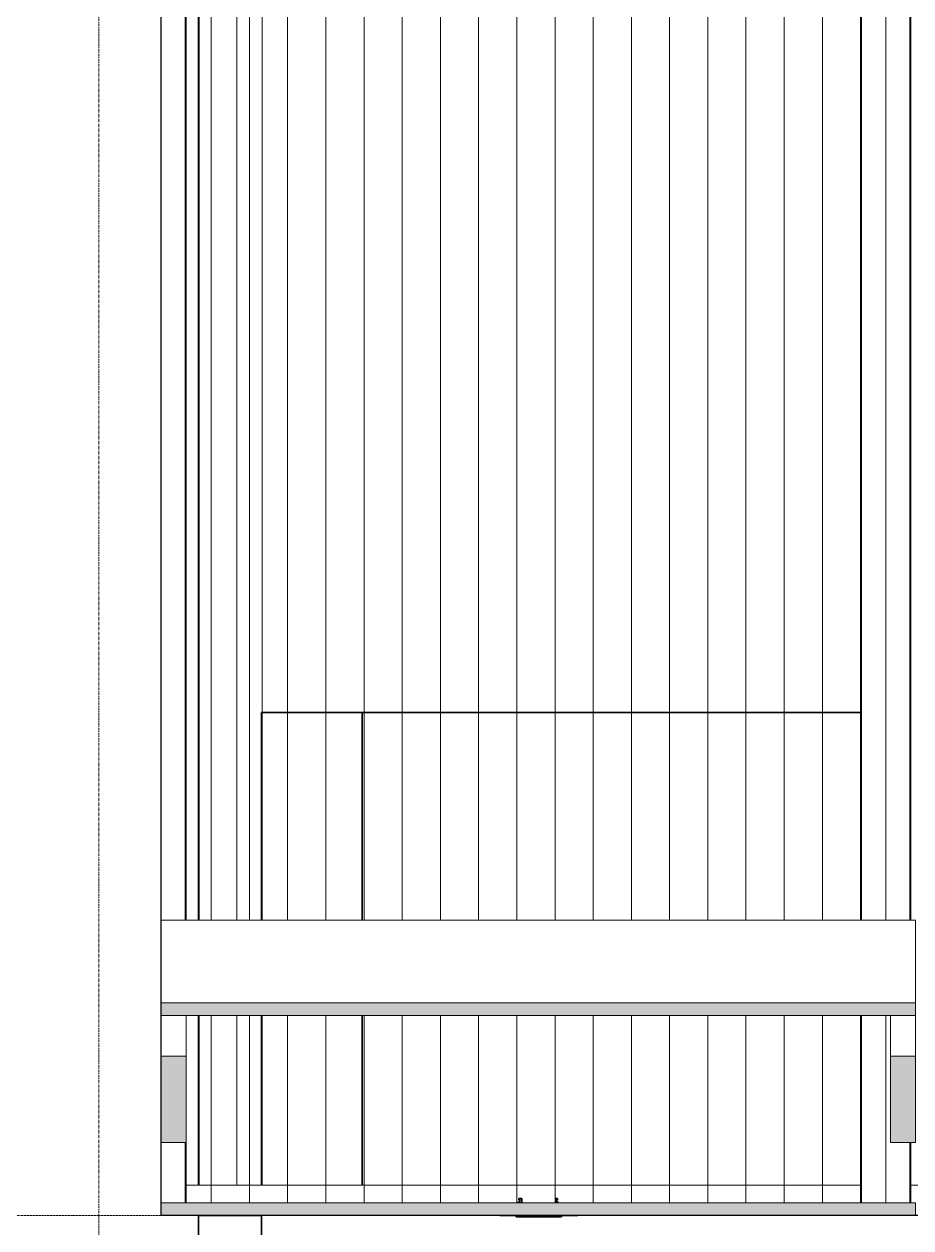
# Model space of a CAD drawing. Header units: millimetres. Extents: x -153298 to 620751, y -313239 to 250031.
# Drawn here: x 88296 to 90058, y -290922 to -288528 of the extents above; entities that cross this region are included whole.
import ezdxf

# ---------------------------------------------------------------- set-up
doc = ezdxf.new("R2010")
doc.units = ezdxf.units.MM
doc.linetypes.add('DPA_Grid _ Level 100', pattern=[10, 5.5, -1.6, 1.3, -1.6])
doc.linetypes.add('DPA_Hidden 50', pattern=[3, 2, -1])
for name, color, linetype, lineweight in [('A-DETL', 1, 'Continuous', 70), ('A-GENM', 1, 'Continuous', 9), ('A-GLAZ-CURT', 2, 'Continuous', 9), ('E-LITE-EQPM', 2, 'Continuous', 35), ('I-WALL-E', 2, 'Continuous', 35), ('S-GRID', 1, 'Continuous', 0), ('WALL-E', 2, 'Continuous', 35)]:
    doc.layers.add(name, color=color, linetype=linetype, lineweight=lineweight)

# ---------------------------------------------------------------- blocks, each defined once
blk = doc.blocks.new('DPA_CP_Entrance Louver Grill Vertical Z - Louver Grill Vertical Z-V5-2120-01 ENTRANCE 1 SECTION A')
at = {"layer": 'A-GLAZ-CURT', "color": 135}
for p, q in [((-893241.8, 111695.1), (-893241.8, 106137.3)), ((-893241.8, 111695.1), (-893241.8, 106137.3)), ((-893241.8, 106137.3), (-893241.8, 111695.1)), ((-893241.8, 106137.3), (-893241.8, 111695.1)), ((-893193.8, 106137.3), (-893193.8, 111695.1)), ((-893193.8, 106137.3), (-893193.8, 111695.1)), ((-893191.8, 106137.3), (-893191.8, 111695.1)), ((-893191.8, 111695.1), (-893191.8, 106137.3)), ((-893191.8, 106137.3), (-893191.8, 111695.1)), ((-893191.8, 111695.1), (-893191.8, 106137.3)), ((-893241.8, 105947.7), (-893241.8, 105575)), ((-893241.8, 105947.7), (-893241.8, 105575)), ((-893241.8, 105575), (-893241.8, 105947.7)), ((-893241.8, 105575), (-893241.8, 105947.7)), ((-893193.8, 105575), (-893193.8, 105695)), ((-893193.8, 105575), (-893193.8, 105695)), ((-893191.8, 105610), (-893191.8, 105695)), ((-893191.8, 105695), (-893191.8, 105610)), ((-893191.8, 105575), (-893191.8, 105695)), ((-893191.8, 105695), (-893191.8, 105575)), ((-893241.8, 105575), (-893241.8, 105610)), ((-893241.8, 105610), (-893241.8, 105575)), ((-893191.8, 105610), (-891851.3, 105610)), ((-893191.8, 105610), (-891851.3, 105610)), ((-893191.8, 105550), (-893241.8, 105550)), ((-893241.8, 105550), (-893191.8, 105550)), ((-893193.8, 105550), (-893241.8, 105550)), ((-893241.8, 105550), (-893191.8, 105550)), ((-892457.4, 105550), (-893241.8, 105550)), ((-893241.8, 105550), (-892457.4, 105550)), ((-893191.8, 105550), (-893193.8, 105550))]:
    blk.add_line(p, q, dxfattribs=at)
blk = doc.blocks.new('DPA_CP_Entrance Louver Grill Vertical Z - Louver Grill Vertical Z-18397856-2120-01 ENTRANCE 1 SECTION A')
at = {"layer": 'A-GLAZ-CURT', "color": 135}
for p, q in [((-894608.4, 113895.1), (-894608.4, 106137.3)), ((-894608.4, 113895.1), (-894608.4, 106137.3)), ((-894606.4, 106137.3), (-894606.4, 113895.1)), ((-894606.4, 113895.1), (-894606.4, 106137.3)), ((-894606.4, 106137.3), (-894606.4, 113895.1)), ((-894606.4, 113895.1), (-894606.4, 106137.3)), ((-894531.4, 106137.3), (-894531.4, 113895.1)), ((-894531.4, 113895.1), (-894531.4, 106137.3)), ((-894531.4, 106137.3), (-894531.4, 113895.1)), ((-894531.4, 113895.1), (-894531.4, 106137.3)), ((-894481.4, 113895.1), (-894481.4, 106137.3)), ((-894481.4, 113150), (-894481.4, 106550)), ((-894481.4, 113150), (-894481.4, 106550)), ((-894481.4, 113150), (-894481.4, 106550)), ((-894608.4, 105947.7), (-894608.4, 105610)), ((-894608.4, 105947.7), (-894608.4, 105610)), ((-894606.4, 105610), (-894606.4, 105947.7)), ((-894606.4, 105947.7), (-894606.4, 105610)), ((-894606.4, 105610), (-894606.4, 105947.7)), ((-894606.4, 105947.7), (-894606.4, 105610)), ((-894531.4, 105610), (-894531.4, 105947.7)), ((-894531.4, 105947.7), (-894531.4, 105610)), ((-894531.4, 105610), (-894531.4, 105947.7)), ((-894531.4, 105947.7), (-894531.4, 105610)), ((-894481.4, 105947.7), (-894481.4, 105610)), ((-894606.4, 105610), (-894531.4, 105610)), ((-894531.4, 105610), (-894606.4, 105610)), ((-894606.4, 105550), (-894681.4, 105550)), ((-894681.4, 105550), (-894608.4, 105550)), ((-894608.4, 105550), (-894681.4, 105550)), ((-894681.4, 105550), (-894606.4, 105550)), ((-894608.4, 105550), (-894606.4, 105550)), ((-894606.4, 105550), (-894608.4, 105550)), ((-894531.4, 105550), (-894606.4, 105550)), ((-894606.4, 105550), (-894531.4, 105550)), ((-894531.4, 105550), (-894482.4, 105550)), ((-894481.4, 105550), (-894531.4, 105550)), ((-894531.4, 105550), (-894482.4, 105550)), ((-894482.4, 105550), (-894531.4, 105550))]:
    blk.add_line(p, q, dxfattribs=at)
blk = doc.blocks.new('DPA_CP_Entrance Louver Grill Vertical Z - Louver Grill Vertical Z-V11-2120-01 ENTRANCE 1 SECTION A')
at = {"layer": 'A-GLAZ-CURT', "color": 135}
for p, q in [((-894606.4, 106137.3), (-894606.4, 113895.1)), ((-894606.4, 113895.1), (-894606.4, 106137.3)), ((-894606.4, 106137.3), (-894606.4, 113895.1)), ((-894606.4, 113895.1), (-894606.4, 106137.3)), ((-894531.4, 106137.3), (-894531.4, 113895.1)), ((-894531.4, 113895.1), (-894531.4, 106137.3)), ((-894531.4, 106137.3), (-894531.4, 113895.1)), ((-894531.4, 113895.1), (-894531.4, 106137.3)), ((-894481.4, 113150), (-894481.4, 106550)), ((-894481.4, 113150), (-894481.4, 106550)), ((-894606.4, 105610), (-894606.4, 105947.7)), ((-894606.4, 105947.7), (-894606.4, 105610)), ((-894606.4, 105610), (-894606.4, 105947.7)), ((-894606.4, 105947.7), (-894606.4, 105610)), ((-894531.4, 105610), (-894531.4, 105947.7)), ((-894531.4, 105947.7), (-894531.4, 105610)), ((-894531.4, 105610), (-894531.4, 105947.7)), ((-894531.4, 105947.7), (-894531.4, 105610)), ((-894606.4, 105610), (-894531.4, 105610)), ((-894531.4, 105610), (-894606.4, 105610)), ((-894606.4, 105550), (-894681.4, 105550)), ((-894681.4, 105550), (-894608.4, 105550)), ((-894608.4, 105550), (-894681.4, 105550)), ((-894681.4, 105550), (-894606.4, 105550)), ((-894608.4, 105550), (-894606.4, 105550)), ((-894606.4, 105550), (-894608.4, 105550)), ((-894531.4, 105550), (-894606.4, 105550)), ((-894606.4, 105550), (-894531.4, 105550)), ((-894531.4, 105550), (-894482.4, 105550)), ((-894482.4, 105550), (-894531.4, 105550)), ((-894531.4, 105550), (-894482.4, 105550)), ((-894482.4, 105550), (-894531.4, 105550))]:
    blk.add_line(p, q, dxfattribs=at)
blk = doc.blocks.new('DPA_CP_Entrance Louver Grill Vertical Z - Louver Grill Vertical Z-V53-2120-01 ENTRANCE 1 SECTION A')
at = {"layer": 'A-GLAZ-CURT', "color": 135}
for p, q in [((-894606.4, 106137.3), (-894606.4, 113895.1)), ((-894606.4, 113895.1), (-894606.4, 106137.3)), ((-894606.4, 106137.3), (-894606.4, 113895.1)), ((-894606.4, 113895.1), (-894606.4, 106137.3)), ((-894531.4, 106137.3), (-894531.4, 113895.1)), ((-894531.4, 113895.1), (-894531.4, 106137.3)), ((-894531.4, 106137.3), (-894531.4, 113895.1)), ((-894531.4, 113895.1), (-894531.4, 106137.3)), ((-894481.4, 113150), (-894481.4, 106550)), ((-894481.4, 113150), (-894481.4, 106550)), ((-894481.4, 113150), (-894481.4, 106550)), ((-894481.4, 113150), (-894481.4, 106550)), ((-894606.4, 105610), (-894606.4, 105947.7)), ((-894606.4, 105947.7), (-894606.4, 105610)), ((-894606.4, 105610), (-894606.4, 105947.7)), ((-894606.4, 105947.7), (-894606.4, 105610)), ((-894531.4, 105610), (-894531.4, 105947.7)), ((-894531.4, 105947.7), (-894531.4, 105610)), ((-894531.4, 105610), (-894531.4, 105947.7)), ((-894531.4, 105947.7), (-894531.4, 105610)), ((-894606.4, 105610), (-894531.4, 105610)), ((-894531.4, 105610), (-894606.4, 105610)), ((-894606.4, 105550), (-894681.4, 105550)), ((-894681.4, 105550), (-894608.4, 105550)), ((-894608.4, 105550), (-894681.4, 105550)), ((-894681.4, 105550), (-894606.4, 105550)), ((-894608.4, 105550), (-894606.4, 105550)), ((-894606.4, 105550), (-894608.4, 105550)), ((-894531.4, 105550), (-894606.4, 105550)), ((-894606.4, 105550), (-894531.4, 105550)), ((-894531.4, 105550), (-894482.4, 105550)), ((-894482.4, 105550), (-894531.4, 105550)), ((-894531.4, 105550), (-894482.4, 105550)), ((-894482.4, 105550), (-894531.4, 105550))]:
    blk.add_line(p, q, dxfattribs=at)
blk = doc.blocks.new('DPA_CP_Entrance Louver Grill Vertical Z - Louver Grill Vertical Z-V54-2120-01 ENTRANCE 1 SECTION A')
at = {"layer": 'A-GLAZ-CURT', "color": 135}
for p, q in [((-894682.4, 113945.1), (-894682.4, 105550)), ((-894682.4, 113945.1), (-894682.4, 105550)), ((-894682.4, 105550), (-894682.4, 113945.1)), ((-894682.4, 105550), (-894682.4, 113945.1)), ((-894634.4, 106137.3), (-894634.4, 113945.1)), ((-894634.4, 106137.3), (-894634.4, 113945.1)), ((-894632.4, 106137.3), (-894632.4, 113945.1)), ((-894632.4, 113945.1), (-894632.4, 106137.3)), ((-894632.4, 106137.3), (-894632.4, 113895.1)), ((-894632.4, 113895.1), (-894632.4, 106137.3)), ((-893291.8, 111695.1), (-893291.8, 106137.3)), ((-893291.8, 111695.1), (-893291.8, 106137.3)), ((-893291.8, 106137.3), (-893291.8, 111695.1)), ((-893291.8, 111695.1), (-893291.8, 106137.3)), ((-893289.8, 111695.1), (-893289.8, 106137.3)), ((-893289.8, 111695.1), (-893289.8, 106137.3)), ((-893241.8, 106137.3), (-893241.8, 111695.1)), ((-893241.8, 111695.1), (-893241.8, 106137.3)), ((-893241.8, 111695.1), (-893241.8, 106137.3)), ((-893241.8, 111695.1), (-893241.8, 106137.3)), ((-894632.4, 105610), (-894632.4, 105947.7)), ((-894632.4, 105947.7), (-894632.4, 105610)), ((-894632.4, 105575), (-894632.4, 105947.7)), ((-894632.4, 105947.7), (-894632.4, 105575)), ((-893291.8, 105947.7), (-893291.8, 105610)), ((-893291.8, 105947.7), (-893291.8, 105610)), ((-893291.8, 105575), (-893291.8, 105947.7)), ((-893291.8, 105947.7), (-893291.8, 105575)), ((-893289.8, 105947.7), (-893289.8, 105575)), ((-893289.8, 105947.7), (-893289.8, 105575)), ((-893241.8, 105575), (-893241.8, 105947.7)), ((-893241.8, 105947.7), (-893241.8, 105575)), ((-893241.8, 105947.7), (-893241.8, 105575)), ((-893241.8, 105947.7), (-893241.8, 105575)), ((-894634.4, 105575), (-894634.4, 105695)), ((-894634.4, 105575), (-894634.4, 105695)), ((-894682.4, 105550), (-894682.4, 105610)), ((-894682.4, 105610), (-894682.4, 105550)), ((-894632.4, 105610), (-893291.8, 105610)), ((-894632.4, 105610), (-893291.8, 105610)), ((-893241.8, 105575), (-893241.8, 105610)), ((-893241.8, 105610), (-893241.8, 105575)), ((-894632.4, 105550), (-894682.4, 105550)), ((-894682.4, 105550), (-894632.4, 105550)), ((-894634.4, 105550), (-894682.4, 105550)), ((-894682.4, 105550), (-894632.4, 105550)), ((-893957.4, 105550), (-894682.4, 105550)), ((-894682.4, 105550), (-893957.4, 105550)), ((-894632.4, 105550), (-894634.4, 105550)), ((-893241.8, 105550), (-893905.4, 105550)), ((-893905.4, 105550), (-893241.8, 105550)), ((-893241.8, 105550), (-893291.8, 105550)), ((-893291.8, 105550), (-893241.8, 105550)), ((-893291.8, 105550), (-893241.8, 105550)), ((-893289.8, 105550), (-893291.8, 105550)), ((-893241.8, 105550), (-893289.8, 105550))]:
    blk.add_line(p, q, dxfattribs=at)
blk = doc.blocks.new('GM_Louver Grill Vertical Z - Z Profile-V88-2120-01 ENTRANCE 1 SECTION A')
at = {"layer": 'A-GENM'}
for p, q in [((-894606.4, 106137.3), (-894606.4, 113895.1)), ((-894606.4, 113895.1), (-894606.4, 106137.3)), ((-894606.4, 105610), (-894606.4, 105947.7)), ((-894606.4, 105947.7), (-894606.4, 105610)), ((-894679.4, 105550), (-894681.4, 105550)), ((-894681.4, 105550), (-894608.4, 105550)), ((-894606.4, 105550), (-894679.4, 105550)), ((-894608.4, 105550), (-894606.4, 105550))]:
    blk.add_line(p, q, dxfattribs=at)
blk = doc.blocks.new('GM_Louver Grill Vertical Z - Z Profile-V65-2120-01 ENTRANCE 1 SECTION A')
at = {"layer": 'A-GENM'}
for p, q in [((-891018, 106137.3), (-891018, 113945.1)), ((-891018, 105575), (-891018, 105947.7))]:
    blk.add_line(p, q, dxfattribs=at)
blk = doc.blocks.new('GM_Louver Grill Vertical Z - Z Profile-V151-2120-01 ENTRANCE 1 SECTION A')
at = {"layer": 'A-GENM'}
for p, q in [((-893519.6, 106137.3), (-893519.6, 112654.6)), ((-893519.6, 105575), (-893519.6, 105947.7))]:
    blk.add_line(p, q, dxfattribs=at)
blk = doc.blocks.new('GM_Louver Grill Vertical Z - Z Profile-V152-2120-01 ENTRANCE 1 SECTION A')
at = {"layer": 'A-GENM'}
for p, q in [((-893443.6, 106137.3), (-893443.6, 112610.7)), ((-893443.6, 105575), (-893443.6, 105947.7))]:
    blk.add_line(p, q, dxfattribs=at)
blk = doc.blocks.new('GM_Louver Grill Vertical Z - Z Profile-V153-2120-01 ENTRANCE 1 SECTION A')
at = {"layer": 'A-GENM'}
for p, q in [((-893367.7, 106137.3), (-893367.7, 111695.1)), ((-893367.7, 105575), (-893367.7, 105947.7))]:
    blk.add_line(p, q, dxfattribs=at)
blk = doc.blocks.new('GM_Louver Grill Vertical Z - Z Profile-V154-2120-01 ENTRANCE 1 SECTION A')
at = {"layer": 'A-GENM'}
for p, q in [((-893291.8, 106137.3), (-893291.8, 111695.1)), ((-893291.8, 105575), (-893291.8, 105947.7))]:
    blk.add_line(p, q, dxfattribs=at)
blk = doc.blocks.new('System Panel - Facade_Solid Panel 100mm-18344664-2120-01 ENTRANCE 1 SECTION A')
at = {"layer": 'A-GLAZ-CURT', "color": 135}
for p, q in [((-893957.4, 105550), (-894482.4, 105550)), ((-894482.4, 105550), (-894482.4, 102550)), ((-894482.4, 102550), (-894482.4, 105550)), ((-894482.4, 105550), (-893957.4, 105550)), ((-892982.4, 105550), (-893905.4, 105550)), ((-893905.4, 105550), (-892982.4, 105550))]:
    blk.add_line(p, q, dxfattribs=at)
blk = doc.blocks.new('DPA_CP_Entrance Canopy Lower - Depth 4200-17954607-2120-01 ENTRANCE 1 SECTION A')
at = {"layer": 'A-GLAZ-CURT'}
for points in [[(-893543.5, 105947.7), (-893182.4, 105947.7), (-893182.4, 105972.8), (-894682.4, 105972.8), (-894682.4, 105947.7), (-894012.3, 105947.7)], [(-894632.4, 105695), (-894632.4, 105866.6), (-894682.4, 105866.6), (-894682.4, 105695)], [(-893182.4, 105695), (-893182.4, 105866.9), (-893232.4, 105866.9), (-893232.4, 105695)], [(-893543.5, 105550), (-893182.4, 105550), (-893182.4, 105575), (-894682.4, 105575), (-894682.4, 105550), (-893777.9, 105550)]]:
    blk.add_hatch(color=8, dxfattribs=at).paths.add_polyline_path(points)
at = {"layer": 'A-GLAZ-CURT', "color": 135}
for p, q in [((-893182.4, 106137.3), (-894682.4, 106137.3)), ((-894682.4, 105972.8), (-894682.4, 106137.3)), ((-893182.4, 106137.3), (-893182.4, 105972.8)), ((-894682.4, 105866.6), (-894682.4, 106034.7)), ((-893182.4, 106036.7), (-893182.4, 105866.9)), ((-894632.4, 105947.7), (-894632.4, 105866.6)), ((-893232.4, 105866.9), (-893232.4, 105947.7))]:
    blk.add_line(p, q, dxfattribs=at)
at = {"layer": 'A-GLAZ-CURT'}
for p, q in [((-893182.4, 105972.8), (-894682.4, 105972.8)), ((-894682.4, 105972.8), (-894682.4, 105947.7)), ((-893182.4, 105947.7), (-893182.4, 105972.8)), ((-894682.4, 105947.7), (-893182.4, 105947.7)), ((-894682.4, 105866.6), (-894682.4, 105695)), ((-894632.4, 105866.6), (-894682.4, 105866.6)), ((-894632.4, 105695), (-894632.4, 105866.6)), ((-893232.4, 105866.9), (-893232.4, 105695)), ((-893182.4, 105866.9), (-893232.4, 105866.9)), ((-893182.4, 105695), (-893182.4, 105866.9)), ((-894682.4, 105695), (-894632.4, 105695)), ((-893232.4, 105695), (-893182.4, 105695)), ((-893182.4, 105575), (-894682.4, 105575)), ((-894682.4, 105575), (-894682.4, 105550)), ((-893182.4, 105550), (-893182.4, 105575)), ((-894682.4, 105550), (-893182.4, 105550))]:
    blk.add_line(p, q, dxfattribs=at)
blk = doc.blocks.new('D1 - D1-V390-2120-01 ENTRANCE 1 SECTION A')
at = {"layer": 'E-LITE-EQPM', "color": 215}
for p, q in [((-893971.7, 105577.7), (-893971.7, 105575)), ((-893971, 105584), (-893967.1, 105584)), ((-893971, 105581.1), (-893971, 105584)), ((-893969.7, 105581.1), (-893971, 105581.1)), ((-893967.1, 105584), (-893970.9, 105584)), ((-893970.9, 105584), (-893968.9, 105584)), ((-893970.9, 105584), (-893970.9, 105581.1)), ((-893970.9, 105581.1), (-893969.7, 105581.1)), ((-893969.9, 105577.7), (-893969.9, 105581.1)), ((-893969.7, 105577.7), (-893969.9, 105577.7)), ((-893969.7, 105581.1), (-893969.7, 105577.7)), ((-893965.1, 105584), (-893969.2, 105584)), ((-893969.2, 105577.4), (-893969.2, 105576.2)), ((-893968.9, 105584), (-893965.1, 105584)), ((-893968.9, 105575), (-893968.9, 105584)), ((-893965.1, 105575), (-893965.1, 105584)), ((-893965.1, 105575), (-893965.1, 105584)), ((-893896, 105584), (-893897.7, 105584)), ((-893897.7, 105584), (-893896, 105584)), ((-893897.7, 105575), (-893897.7, 105584)), ((-893897.7, 105575), (-893897.7, 105584)), ((-893894.1, 105584), (-893896, 105584)), ((-893896, 105584), (-893894.1, 105584)), ((-893896, 105584), (-893896, 105581.1)), ((-893896, 105575), (-893896, 105584)), ((-893895.7, 105584), (-893894.1, 105584)), ((-893894.1, 105584), (-893895.7, 105584)), ((-893895.7, 105584), (-893895.7, 105582.6)), ((-893895.7, 105582.6), (-893895.7, 105584)), ((-893894.1, 105581.1), (-893895.2, 105581.1)), ((-893895.2, 105581.1), (-893895.2, 105577.7)), ((-893895.2, 105577.7), (-893895.2, 105581.1)), ((-893895.2, 105581.1), (-893894.1, 105581.1)), ((-893895, 105577.7), (-893895.2, 105577.7)), ((-893894.1, 105581.1), (-893895.1, 105581.1)), ((-893894.1, 105581.1), (-893895.1, 105581.1)), ((-893894.1, 105584), (-893894.1, 105581.1)), ((-893894.1, 105581.1), (-893894.1, 105584)), ((-893893.4, 105575), (-893893.4, 105577.7)), ((-894008.9, 105550), (-893957.4, 105550)), ((-893976.4, 105550), (-893976.4, 105547)), ((-893976.4, 105550), (-893958.1, 105550)), ((-893953.9, 105550), (-893976.4, 105550)), ((-893976.4, 105547), (-893953.9, 105547)), ((-893886.4, 105547), (-893976.4, 105547)), ((-893971.4, 105550), (-893969.2, 105550)), ((-893968.9, 105550), (-893971.3, 105550)), ((-893969.4, 105550), (-893958.3, 105550)), ((-893893.4, 105550), (-893969.4, 105550)), ((-893969.2, 105550), (-893965.1, 105550)), ((-893965.1, 105550), (-893968.9, 105550)), ((-893968.4, 105550), (-893958.3, 105550)), ((-893894.5, 105550), (-893968.4, 105550)), ((-893965.1, 105550), (-893967.2, 105550)), ((-893967.2, 105550), (-893965.1, 105550)), ((-893959.2, 105550), (-893967.1, 105550)), ((-893967.1, 105550), (-893893.4, 105550)), ((-893966.4, 105547), (-893896.4, 105547)), ((-893896.4, 105547), (-893966.4, 105547)), ((-893965.6, 105549), (-893965.6, 105547)), ((-893965.6, 105547), (-893897.2, 105547)), ((-893897.2, 105547), (-893965.6, 105547)), ((-893961.4, 105550), (-893958.5, 105550)), ((-893901.4, 105550), (-893961.4, 105550)), ((-893960.4, 105550), (-893958.7, 105550)), ((-893902.4, 105550), (-893960.4, 105550)), ((-893958.4, 105550), (-893954.1, 105550)), ((-893958.4, 105547), (-893954.1, 105547)), ((-893954.1, 105547), (-893958.4, 105547)), ((-893957.4, 105547), (-893905.4, 105547)), ((-893905.4, 105547), (-893957.4, 105547)), ((-893955.4, 105547), (-893907.4, 105547)), ((-893907.4, 105547), (-893955.4, 105547)), ((-893955.3, 105547), (-893907.4, 105547)), ((-893907.4, 105547), (-893955.3, 105547)), ((-893886.4, 105550), (-893953.7, 105550)), ((-893953.7, 105547), (-893886.4, 105547)), ((-893953.3, 105547), (-893909.4, 105547)), ((-893909.4, 105547), (-893953.3, 105547)), ((-893953.2, 105550), (-893904.4, 105550)), ((-893953.2, 105547), (-893904.4, 105547)), ((-893904.4, 105547), (-893953.2, 105547)), ((-893905.4, 105550), (-893853.9, 105550)), ((-893893.4, 105550), (-893904.8, 105550)), ((-893904.4, 105550), (-893904.7, 105550)), ((-893904.7, 105550), (-893886.4, 105550)), ((-893904.5, 105550), (-893894.5, 105550)), ((-893904.5, 105550), (-893893.4, 105550)), ((-893904.2, 105550), (-893901.4, 105550)), ((-893904, 105550), (-893902.4, 105550)), ((-893896, 105550), (-893897.7, 105550)), ((-893897.7, 105550), (-893895.6, 105550)), ((-893895.6, 105550), (-893897.7, 105550)), ((-893897.7, 105550), (-893896, 105550)), ((-893897.2, 105547), (-893897.2, 105549)), ((-893894.8, 105550), (-893893.7, 105550)), ((-893893.7, 105550), (-893894.8, 105550)), ((-893886.4, 105547), (-893886.4, 105550))]:
    blk.add_line(p, q, dxfattribs=at)

msp = doc.modelspace()

# ---------------------------------------------------------------- linework, layer by layer
at = {"color": 6}
msp.add_lwpolyline([(88568.6559, -282500.0016), (101532.88, -282500.0016), (101532.88, -290896.753), (88568.6559, -290896.753)], close=True, dxfattribs=at)
at = {"layer": 'A-DETL', "color": 9, "linetype": 'DPA_Hidden 50', "lineweight": 9}
msp.add_line((88567.88, -290896.753), (87203.9473, -290896.753), dxfattribs=at)
at = {"layer": 'I-WALL-E', "color": 215}
for p, q in [((88642.88, -290896.753), (88642.88, -294996.753)), ((88642.88, -294996.753), (88642.88, -290896.753)), ((88642.88, -294996.753), (88642.88, -290896.753)), ((88642.88, -294196.753), (88642.88, -290896.753)), ((88642.88, -290896.753), (88642.88, -294996.753)), ((88642.88, -290896.753), (88667.88, -290896.753)), ((88667.88, -290896.753), (88642.88, -290896.753)), ((88642.88, -290896.753), (88667.88, -290896.753)), ((88667.88, -290896.753), (88642.88, -290896.753)), ((88642.88, -290896.753), (88767.88, -290896.753)), ((88642.88, -290896.753), (88642.88, -294996.753)), ((88642.88, -294996.753), (88642.88, -290896.753)), ((88642.88, -290896.753), (88642.88, -294996.753)), ((88642.88, -294996.753), (88642.88, -290896.753)), ((88642.88, -290896.753), (88642.88, -294996.753)), ((88767.88, -290896.753), (88642.88, -290896.753)), ((88642.88, -290896.753), (88667.88, -290896.753)), ((88667.88, -290896.753), (88642.88, -290896.753)), ((88642.88, -290896.753), (88667.88, -290896.753)), ((88667.88, -290896.753), (88642.88, -290896.753)), ((88767.88, -290896.753), (88767.88, -294196.753)), ((88767.88, -290896.753), (88767.88, -292946.753))]:
    msp.add_line(p, q, dxfattribs=at)
at = {"layer": 'S-GRID', "linetype": 'DPA_Grid _ Level 100'}
msp.add_line((88444.8801, -309692.5036), (88444.8801, -276432.3847), dxfattribs=at)
at = {"layer": 'WALL-E', "color": 215}
for p, q in [((88767.88, -290309.4297), (88767.88, -289896.753)), ((88767.88, -289896.753), (88967.88, -289896.753)), ((88967.88, -289896.753), (88769.185, -289896.753)), ((88967.88, -290309.4297), (88967.88, -289896.753)), ((88967.88, -289896.753), (89958.4355, -289896.753)), ((89958.4355, -289896.753), (88967.88, -289896.753)), ((88967.88, -290309.4297), (88967.88, -289896.753)), ((88767.88, -290836.753), (88767.88, -290499.0628)), ((88967.88, -290836.753), (88967.88, -290499.0628)), ((88967.88, -290836.753), (88967.88, -290499.0628)), ((88767.88, -292946.753), (88767.88, -290896.753)), ((88767.88, -292946.753), (88767.88, -290896.753))]:
    msp.add_line(p, q, dxfattribs=at)

# ---------------------------------------------------------------- block references
at = {"layer": 'A-GENM'}
for name, p in [('GM_Louver Grill Vertical Z - Z Profile-V88-2120-01 ENTRANCE 1 SECTION A', (983250.2539, -396446.753)), ('GM_Louver Grill Vertical Z - Z Profile-V88-2120-01 ENTRANCE 1 SECTION A', (983250.2539, -396446.753)), ('GM_Louver Grill Vertical Z - Z Profile-V88-2120-01 ENTRANCE 1 SECTION A', (983250.2539, -396446.753)), ('GM_Louver Grill Vertical Z - Z Profile-V88-2120-01 ENTRANCE 1 SECTION A', (983250.2539, -396446.753)), ('GM_Louver Grill Vertical Z - Z Profile-V88-2120-01 ENTRANCE 1 SECTION A', (983250.2539, -396446.753)), ('GM_Louver Grill Vertical Z - Z Profile-V88-2120-01 ENTRANCE 1 SECTION A', (983250.2539, -396446.753)), ('GM_Louver Grill Vertical Z - Z Profile-V88-2120-01 ENTRANCE 1 SECTION A', (983250.2539, -396446.753)), ('GM_Louver Grill Vertical Z - Z Profile-V88-2120-01 ENTRANCE 1 SECTION A', (983250.2539, -396446.753)), ('GM_Louver Grill Vertical Z - Z Profile-V88-2120-01 ENTRANCE 1 SECTION A', (983250.2539, -396446.753)), ('GM_Louver Grill Vertical Z - Z Profile-V88-2120-01 ENTRANCE 1 SECTION A', (983250.2539, -396446.753)), ('GM_Louver Grill Vertical Z - Z Profile-V88-2120-01 ENTRANCE 1 SECTION A', (983250.2539, -396446.753)), ('GM_Louver Grill Vertical Z - Z Profile-V88-2120-01 ENTRANCE 1 SECTION A', (983250.2539, -396446.753)), ('GM_Louver Grill Vertical Z - Z Profile-V88-2120-01 ENTRANCE 1 SECTION A', (983250.2539, -396446.753)), ('GM_Louver Grill Vertical Z - Z Profile-V88-2120-01 ENTRANCE 1 SECTION A', (983250.2539, -396446.753)), ('GM_Louver Grill Vertical Z - Z Profile-V88-2120-01 ENTRANCE 1 SECTION A', (983250.2539, -396446.753)), ('GM_Louver Grill Vertical Z - Z Profile-V88-2120-01 ENTRANCE 1 SECTION A', (983250.2539, -396446.753)), ('GM_Louver Grill Vertical Z - Z Profile-V88-2120-01 ENTRANCE 1 SECTION A', (983250.2539, -396446.753)), ('GM_Louver Grill Vertical Z - Z Profile-V88-2120-01 ENTRANCE 1 SECTION A', (983250.2539, -396446.753)), ('GM_Louver Grill Vertical Z - Z Profile-V88-2120-01 ENTRANCE 1 SECTION A', (983250.2539, -396446.753)), ('GM_Louver Grill Vertical Z - Z Profile-V88-2120-01 ENTRANCE 1 SECTION A', (983250.2539, -396446.753)), ('GM_Louver Grill Vertical Z - Z Profile-V88-2120-01 ENTRANCE 1 SECTION A', (983250.2539, -396446.753)), ('GM_Louver Grill Vertical Z - Z Profile-V88-2120-01 ENTRANCE 1 SECTION A', (983250.2539, -396446.753)), ('GM_Louver Grill Vertical Z - Z Profile-V88-2120-01 ENTRANCE 1 SECTION A', (983250.2539, -396446.753)), ('GM_Louver Grill Vertical Z - Z Profile-V88-2120-01 ENTRANCE 1 SECTION A', (983250.2539, -396446.753)), ('GM_Louver Grill Vertical Z - Z Profile-V88-2120-01 ENTRANCE 1 SECTION A', (983250.2539, -396446.753)), ('GM_Louver Grill Vertical Z - Z Profile-V88-2120-01 ENTRANCE 1 SECTION A', (983250.2539, -396446.753)), ('GM_Louver Grill Vertical Z - Z Profile-V88-2120-01 ENTRANCE 1 SECTION A', (983250.2539, -396446.753)), ('GM_Louver Grill Vertical Z - Z Profile-V88-2120-01 ENTRANCE 1 SECTION A', (983250.2539, -396446.753)), ('GM_Louver Grill Vertical Z - Z Profile-V88-2120-01 ENTRANCE 1 SECTION A', (983250.2539, -396446.753)), ('GM_Louver Grill Vertical Z - Z Profile-V88-2120-01 ENTRANCE 1 SECTION A', (983250.2539, -396446.753)), ('GM_Louver Grill Vertical Z - Z Profile-V88-2120-01 ENTRANCE 1 SECTION A', (983250.2539, -396446.753)), ('GM_Louver Grill Vertical Z - Z Profile-V88-2120-01 ENTRANCE 1 SECTION A', (983250.2539, -396446.753)), ('GM_Louver Grill Vertical Z - Z Profile-V88-2120-01 ENTRANCE 1 SECTION A', (983250.2539, -396446.753)), ('GM_Louver Grill Vertical Z - Z Profile-V88-2120-01 ENTRANCE 1 SECTION A', (983250.2539, -396446.753)), ('GM_Louver Grill Vertical Z - Z Profile-V88-2120-01 ENTRANCE 1 SECTION A', (983250.2539, -396446.753)), ('GM_Louver Grill Vertical Z - Z Profile-V88-2120-01 ENTRANCE 1 SECTION A', (983250.2539, -396446.753)), ('GM_Louver Grill Vertical Z - Z Profile-V88-2120-01 ENTRANCE 1 SECTION A', (983250.2539, -396446.753)), ('GM_Louver Grill Vertical Z - Z Profile-V88-2120-01 ENTRANCE 1 SECTION A', (983250.2539, -396446.753)), ('GM_Louver Grill Vertical Z - Z Profile-V88-2120-01 ENTRANCE 1 SECTION A', (983250.2539, -396446.753)), ('GM_Louver Grill Vertical Z - Z Profile-V88-2120-01 ENTRANCE 1 SECTION A', (983250.2539, -396446.753)), ('GM_Louver Grill Vertical Z - Z Profile-V88-2120-01 ENTRANCE 1 SECTION A', (983250.2539, -396446.753)), ('GM_Louver Grill Vertical Z - Z Profile-V88-2120-01 ENTRANCE 1 SECTION A', (983250.2539, -396446.753)), ('GM_Louver Grill Vertical Z - Z Profile-V65-2120-01 ENTRANCE 1 SECTION A', (979685.9075, -396446.753)), ('GM_Louver Grill Vertical Z - Z Profile-V65-2120-01 ENTRANCE 1 SECTION A', (979761.8225, -396446.753)), ('GM_Louver Grill Vertical Z - Z Profile-V65-2120-01 ENTRANCE 1 SECTION A', (979837.7375, -396446.753)), ('GM_Louver Grill Vertical Z - Z Profile-V65-2120-01 ENTRANCE 1 SECTION A', (979913.6525, -396446.753)), ('GM_Louver Grill Vertical Z - Z Profile-V65-2120-01 ENTRANCE 1 SECTION A', (979989.5676, -396446.753)), ('GM_Louver Grill Vertical Z - Z Profile-V65-2120-01 ENTRANCE 1 SECTION A', (980065.4826, -396446.753)), ('GM_Louver Grill Vertical Z - Z Profile-V65-2120-01 ENTRANCE 1 SECTION A', (980141.3976, -396446.753)), ('GM_Louver Grill Vertical Z - Z Profile-V65-2120-01 ENTRANCE 1 SECTION A', (980217.3127, -396446.753)), ('GM_Louver Grill Vertical Z - Z Profile-V65-2120-01 ENTRANCE 1 SECTION A', (980293.2277, -396446.753)), ('GM_Louver Grill Vertical Z - Z Profile-V65-2120-01 ENTRANCE 1 SECTION A', (980369.1427, -396446.753)), ('GM_Louver Grill Vertical Z - Z Profile-V65-2120-01 ENTRANCE 1 SECTION A', (980445.0578, -396446.753)), ('GM_Louver Grill Vertical Z - Z Profile-V65-2120-01 ENTRANCE 1 SECTION A', (980520.9728, -396446.753)), ('GM_Louver Grill Vertical Z - Z Profile-V65-2120-01 ENTRANCE 1 SECTION A', (980596.8878, -396446.753)), ('GM_Louver Grill Vertical Z - Z Profile-V65-2120-01 ENTRANCE 1 SECTION A', (980672.8029, -396446.753)), ('GM_Louver Grill Vertical Z - Z Profile-V151-2120-01 ENTRANCE 1 SECTION A', (983250.2539, -396446.753)), ('GM_Louver Grill Vertical Z - Z Profile-V152-2120-01 ENTRANCE 1 SECTION A', (983250.2539, -396446.753)), ('GM_Louver Grill Vertical Z - Z Profile-V153-2120-01 ENTRANCE 1 SECTION A', (983250.2539, -396446.753)), ('GM_Louver Grill Vertical Z - Z Profile-V154-2120-01 ENTRANCE 1 SECTION A', (983250.2539, -396446.753))]:
    msp.add_blockref(name, p, dxfattribs=at)
at = {"layer": 'A-GLAZ-CURT', "color": 135}
for name in ['DPA_CP_Entrance Louver Grill Vertical Z - Louver Grill Vertical Z-V54-2120-01 ENTRANCE 1 SECTION A', 'DPA_CP_Entrance Louver Grill Vertical Z - Louver Grill Vertical Z-18397856-2120-01 ENTRANCE 1 SECTION A', 'DPA_CP_Entrance Louver Grill Vertical Z - Louver Grill Vertical Z-V11-2120-01 ENTRANCE 1 SECTION A', 'DPA_CP_Entrance Louver Grill Vertical Z - Louver Grill Vertical Z-V53-2120-01 ENTRANCE 1 SECTION A', 'DPA_CP_Entrance Louver Grill Vertical Z - Louver Grill Vertical Z-V5-2120-01 ENTRANCE 1 SECTION A', 'DPA_CP_Entrance Canopy Lower - Depth 4200-17954607-2120-01 ENTRANCE 1 SECTION A', 'System Panel - Facade_Solid Panel 100mm-18344664-2120-01 ENTRANCE 1 SECTION A']:
    msp.add_blockref(name, (983250.2539, -396446.753), dxfattribs=at)
at = {"layer": 'E-LITE-EQPM', "color": 215}
msp.add_blockref('D1 - D1-V390-2120-01 ENTRANCE 1 SECTION A', (983250.2539, -396446.753), dxfattribs=at)

doc.saveas('drawing.dxf')
